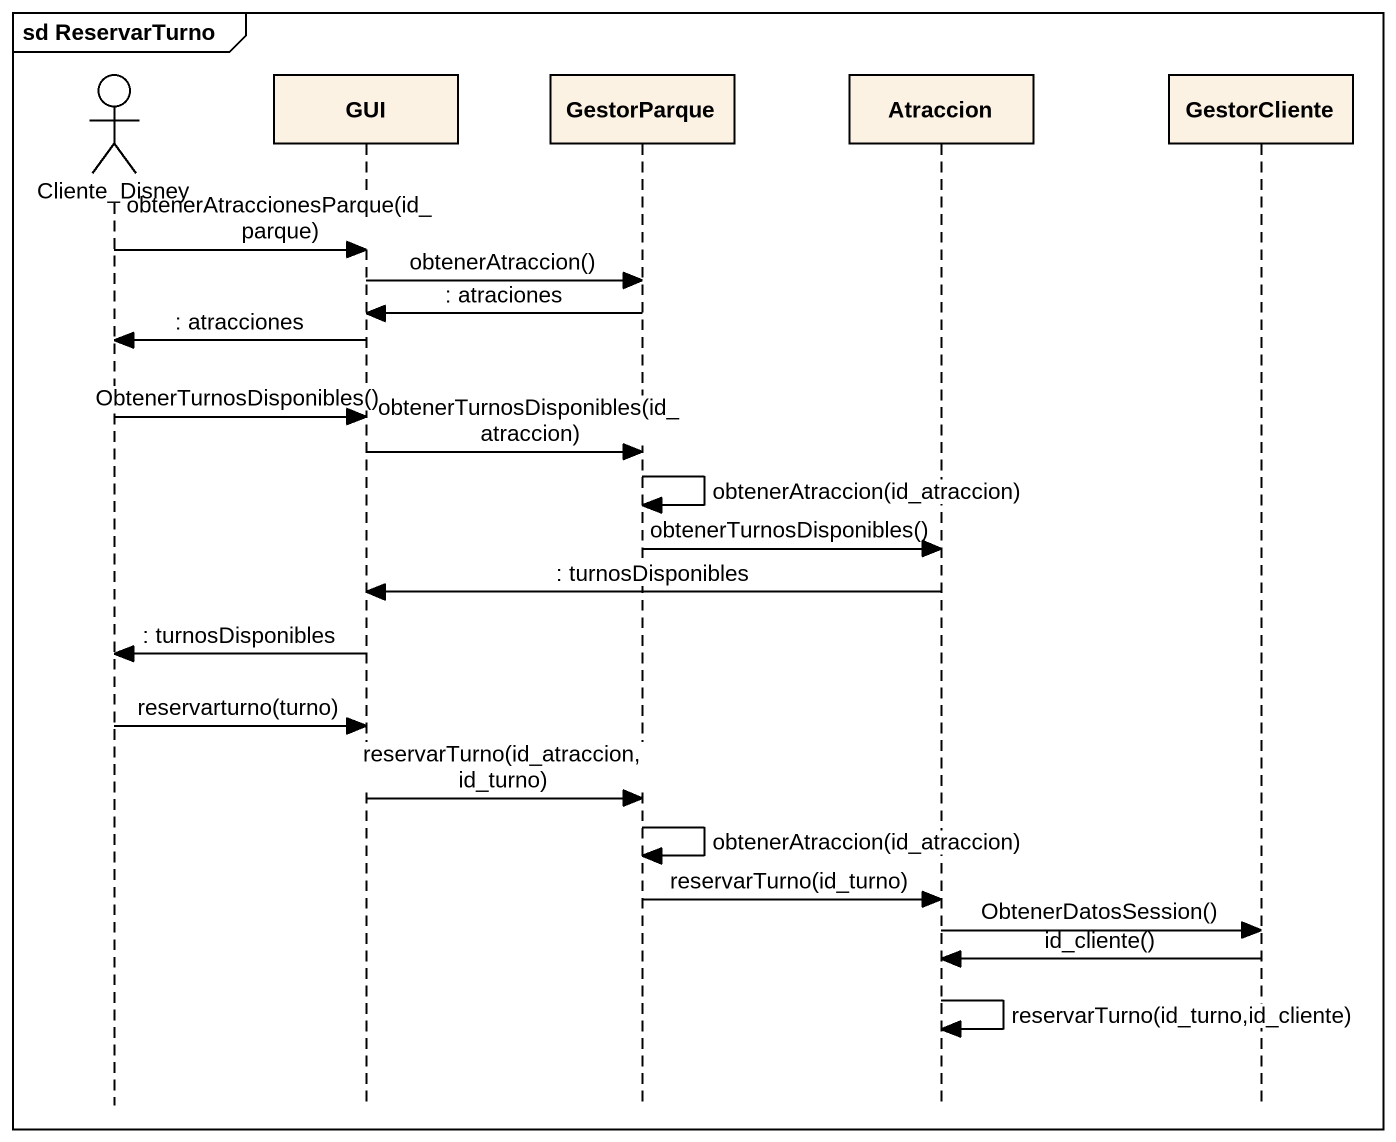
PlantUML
@startuml
mainframe sd ReservarTurno
hide footbox
actor Cliente_Disney
participant GUI
participant GestorParque
participant Atraccion
participant GestorCliente

Cliente_Disney -> GUI : obtenerAtraccionesParque(id_parque)
GUI -> GestorParque : obtenerAtraccion()
GestorParque -> GUI : : atraciones
GUI -> Cliente_Disney : : atracciones
Cliente_Disney -> GUI : ObtenerTurnosDisponibles()
GUI -> GestorParque : obtenerTurnosDisponibles(id_atraccion)
GestorParque -> GestorParque : obtenerAtraccion(id_atraccion)
GestorParque -> Atraccion : obtenerTurnosDisponibles()
Atraccion -> GUI : : turnosDisponibles
GUI -> Cliente_Disney : : turnosDisponibles
Cliente_Disney -> GUI : reservarturno(turno)
GUI -> GestorParque : reservarTurno(id_atraccion,id_turno)
GestorParque -> GestorParque : obtenerAtraccion(id_atraccion)
GestorParque -> Atraccion : reservarTurno(id_turno)
Atraccion -> GestorCliente : ObtenerDatosSession()
GestorCliente -> Atraccion : id_cliente()
Atraccion -> Atraccion : reservarTurno(id_turno,id_cliente)
@enduml
